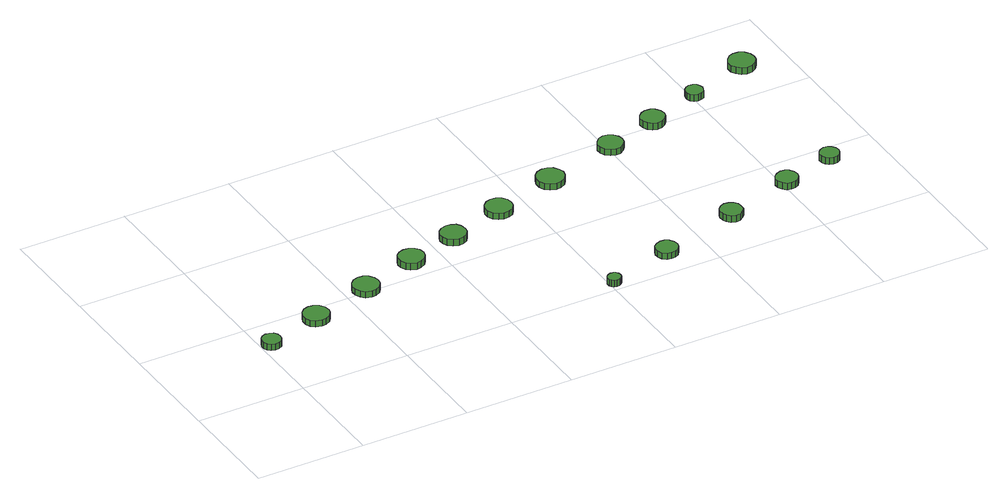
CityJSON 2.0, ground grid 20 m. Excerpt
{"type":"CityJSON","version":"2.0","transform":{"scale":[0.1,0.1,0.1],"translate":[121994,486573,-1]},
"CityObjects":{
"tree1":{"type":"SolitaryVegetationObject","attributes":{"function":"something"},"geometry":[{"type":"MultiSurface","lod":"1","boundaries":[[[0,1,2,3,4,5,6,7,8,9,10,11,12,13,14]],[[15,16,17,18,19,20,21,22,23,24,25,26,27,28,29]],[[0,29,28,1]],[[1,28,27,2]],[[2,27,26,3]],[[3,26,25,4]],[[4,25,24,5]],[[5,24,23,6]],[[6,23,22,7]],[[7,22,21,8]],[[8,21,20,9]],[[9,20,19,10]],[[10,19,18,11]],[[11,18,17,12]],[[12,17,16,13]],[[13,16,15,14]],[[14,15,29,0]]]}]},
"tree2":{"type":"SolitaryVegetationObject","attributes":{"function":"something"},"geometry":[{"type":"MultiSurface","lod":"1","boundaries":[[[30,31,32,33,34,35,36,37,38,39,40,41,42,43,44]],[[45,46,47,48,49,50,51,52,53,54,55,56,57,58,59]],[[30,59,58,31]],[[31,58,57,32]],[[32,57,56,33]],[[33,56,55,34]],[[34,55,54,35]],[[35,54,53,36]],[[36,53,52,37]],[[37,52,51,38]],[[38,51,50,39]],[[39,50,49,40]],[[40,49,48,41]],[[41,48,47,42]],[[42,47,46,43]],[[43,46,45,44]],[[44,45,59,30]]]}]},
"tree3":{"type":"SolitaryVegetationObject","attributes":{"function":"something"},"geometry":[{"type":"MultiSurface","lod":"1","boundaries":[[[60,61,62,63,64,65,66,67,68,69,70,71,72,73,74]],[[75,76,77,78,79,80,81,82,83,84,85,86,87,88,89]],[[60,89,88,61]],[[61,88,87,62]],[[62,87,86,63]],[[63,86,85,64]],[[64,85,84,65]],[[65,84,83,66]],[[66,83,82,67]],[[67,82,81,68]],[[68,81,80,69]],[[69,80,79,70]],[[70,79,78,71]],[[71,78,77,72]],[[72,77,76,73]],[[73,76,75,74]],[[74,75,89,60]]]}]},
"tree4":{"type":"SolitaryVegetationObject","attributes":{"function":"something"},"geometry":[{"type":"MultiSurface","lod":"1","boundaries":[[[90,91,92,93,94,95,96,97,98,99,100,101,102,103,104]],[[105,106,107,108,109,110,111,112,113,114,115,116,117,118,119]],[[90,119,118,91]],[[91,118,117,92]],[[92,117,116,93]],[[93,116,115,94]],[[94,115,114,95]],[[95,114,113,96]],[[96,113,112,97]],[[97,112,111,98]],[[98,111,110,99]],[[99,110,109,100]],[[100,109,108,101]],[[101,108,107,102]],[[102,107,106,103]],[[103,106,105,104]],[[104,105,119,90]]]}]},
"tree5":{"type":"SolitaryVegetationObject","attributes":{"function":"something"},"geometry":[{"type":"MultiSurface","lod":"1","boundaries":[[[120,121,122,123,124,125,126,127,128,129,130,131,132,133,134]],[[135,136,137,138,139,140,141,142,143,144,145,146,147,148,149]],[[120,149,148,121]],[[121,148,147,122]],[[122,147,146,123]],[[123,146,145,124]],[[124,145,144,125]],[[125,144,143,126]],[[126,143,142,127]],[[127,142,141,128]],[[128,141,140,129]],[[129,140,139,130]],[[130,139,138,131]],[[131,138,137,132]],[[132,137,136,133]],[[133,136,135,134]],[[134,135,149,120]]]}]},
"tree6":{"type":"SolitaryVegetationObject","attributes":{"function":"something"},"geometry":[{"type":"MultiSurface","lod":"1","boundaries":[[[150,151,152,153,154,155,156,157,158,159,160,161,162,163,164]],[[165,166,167,168,169,170,171,172,173,174,175,176,177,178,179]],[[150,179,178,151]],[[151,178,177,152]],[[152,177,176,153]],[[153,176,175,154]],[[154,175,174,155]],[[155,174,173,156]],[[156,173,172,157]],[[157,172,171,158]],[[158,171,170,159]],[[159,170,169,160]],[[160,169,168,161]],[[161,168,167,162]],[[162,167,166,163]],[[163,166,165,164]],[[164,165,179,150]]]}]},
"tree7":{"type":"SolitaryVegetationObject","attributes":{"function":"something"},"geometry":[{"type":"MultiSurface","lod":"1","boundaries":[[[180,181,182,183,184,185,186,187,188,189,190,191,192,193,194]],[[195,196,197,198,199,200,201,202,203,204,205,206,207,208,209]],[[180,209,208,181]],[[181,208,207,182]],[[182,207,206,183]],[[183,206,205,184]],[[184,205,204,185]],[[185,204,203,186]],[[186,203,202,187]],[[187,202,201,188]],[[188,201,200,189]],[[189,200,199,190]],[[190,199,198,191]],[[191,198,197,192]],[[192,197,196,193]],[[193,196,195,194]],[[194,195,209,180]]]}]},
"tree8":{"type":"SolitaryVegetationObject","attributes":{"function":"something"},"geometry":[{"type":"MultiSurface","lod":"1","boundaries":[[[210,211,212,213,214,215,216,217,218,219,220,221,222,223,224]],[[225,226,227,228,229,230,231,232,233,234,235,236,237,238,239]],[[210,239,238,211]],[[211,238,237,212]],[[212,237,236,213]],[[213,236,235,214]],[[214,235,234,215]],[[215,234,233,216]],[[216,233,232,217]],[[217,232,231,218]],[[218,231,230,219]],[[219,230,229,220]],[[220,229,228,221]],[[221,228,227,222]],[[222,227,226,223]],[[223,226,225,224]],[[224,225,239,210]]]}]},
"tree9":{"type":"SolitaryVegetationObject","attributes":{"function":"something"},"geometry":[{"type":"MultiSurface","lod":"1","boundaries":[[[240,241,242,243,244,245,246,247,248,249,250,251,252,253,254]],[[255,256,257,258,259,260,261,262,263,264,265,266,267,268,269]],[[240,269,268,241]],[[241,268,267,242]],[[242,267,266,243]],[[243,266,265,244]],[[244,265,264,245]],[[245,264,263,246]],[[246,263,262,247]],[[247,262,261,248]],[[248,261,260,249]],[[249,260,259,250]],[[250,259,258,251]],[[251,258,257,252]],[[252,257,256,253]],[[253,256,255,254]],[[254,255,269,240]]]}]},
"tree10":{"type":"SolitaryVegetationObject","attributes":{"function":"something"},"geometry":[{"type":"MultiSurface","lod":"1","boundaries":[[[270,271,272,273,274,275,276,277,278,279,280,281,282,283,284]],[[285,286,287,288,289,290,291,292,293,294,295,296,297,298,299]],[[270,299,298,271]],[[271,298,297,272]],[[272,297,296,273]],[[273,296,295,274]],[[274,295,294,275]],[[275,294,293,276]],[[276,293,292,277]],[[277,292,291,278]],[[278,291,290,279]],[[279,290,289,280]],[[280,289,288,281]],[[281,288,287,282]],[[282,287,286,283]],[[283,286,285,284]],[[284,285,299,270]]]}]},
"tree11":{"type":"SolitaryVegetationObject","attributes":{"function":"something"},"geometry":[{"type":"MultiSurface","lod":"1","boundaries":[[[300,301,302,303,304,305,306,307,308,309,310,311,312,313,314]],[[315,316,317,318,319,320,321,322,323,324,325,326,327,328,329]],[[300,329,328,301]],[[301,328,327,302]],[[302,327,326,303]],[[303,326,325,304]],[[304,325,324,305]],[[305,324,323,306]],[[306,323,322,307]],[[307,322,321,308]],[[308,321,320,309]],[[309,320,319,310]],[[310,319,318,311]],[[311,318,317,312]],[[312,317,316,313]],[[313,316,315,314]],[[314,315,329,300]]]}]},
"tree12":{"type":"SolitaryVegetationObject","attributes":{"function":"something"},"geometry":[{"type":"MultiSurface","lod":"1","boundaries":[[[330,331,332,333,334,335,336,337,338,339,340,341,342,343,344]],[[345,346,347,348,349,350,351,352,353,354,355,356,357,358,359]],[[330,359,358,331]],[[331,358,357,332]],[[332,357,356,333]],[[333,356,355,334]],[[334,355,354,335]],[[335,354,353,336]],[[336,353,352,337]],[[337,352,351,338]],[[338,351,350,339]],[[339,350,349,340]],[[340,349,348,341]],[[341,348,347,342]],[[342,347,346,343]],[[343,346,345,344]],[[344,345,359,330]]]}]},
"tree13":{"type":"SolitaryVegetationObject","attributes":{"function":"something"},"geometry":[{"type":"MultiSurface","lod":"1","boundaries":[[[360,361,362,363,364,365,366,367,368,369,370,371,372,373,374]],[[375,376,377,378,379,380,381,382,383,384,385,386,387,388,389]],[[360,389,388,361]],[[361,388,387,362]],[[362,387,386,363]],[[363,386,385,364]],[[364,385,384,365]],[[365,384,383,366]],[[366,383,382,367]],[[367,382,381,368]],[[368,381,380,369]],[[369,380,379,370]],[[370,379,378,371]],[[371,378,377,372]],[[372,377,376,373]],[[373,376,375,374]],[[374,375,389,360]]]}]},
"tree14":{"type":"SolitaryVegetationObject","attributes":{"function":"something"},"geometry":[{"type":"MultiSurface","lod":"1","boundaries":[[[390,391,392,393,394,395,396,397,398,399,400,401,402,403,404]],[[405,406,407,408,409,410,411,412,413,414,415,416,417,418,419]],[[390,419,418,391]],[[391,418,417,392]],[[392,417,416,393]],[[393,416,415,394]],[[394,415,414,395]],[[395,414,413,396]],[[396,413,412,397]],[[397,412,411,398]],[[398,411,410,399]],[[399,410,409,400]],[[400,409,408,401]],[[401,408,407,402]],[[402,407,406,403]],[[403,406,405,404]],[[404,405,419,390]]]}]},
"tree15":{"type":"SolitaryVegetationObject","attributes":{"function":"something"},"geometry":[{"type":"MultiSurface","lod":"1","boundaries":[[[420,421,422,423,424,425,426,427,428,429,430,431,432,433,434]],[[435,436,437,438,439,440,441,442,443,444,445,446,447,448,449]],[[420,449,448,421]],[[421,448,447,422]],[[422,447,446,423]],[[423,446,445,424]],[[424,445,444,425]],[[425,444,443,426]],[[426,443,442,427]],[[427,442,441,428]],[[428,441,440,429]],[[429,440,439,430]],[[430,439,438,431]],[[431,438,437,432]],[[432,437,436,433]],[[433,436,435,434]],[[434,435,449,420]]]}]},
"tree16":{"type":"SolitaryVegetationObject","attributes":{"function":"something"},"geometry":[{"type":"MultiSurface","lod":"1","boundaries":[[[450,451,452,453,454,455,456,457,458,459,460,461,462,463,464]],[[465,466,467,468,469,470,471,472,473,474,475,476,477,478,479]],[[450,479,478,451]],[[451,478,477,452]],[[452,477,476,453]],[[453,476,475,454]],[[454,475,474,455]],[[455,474,473,456]],[[456,473,472,457]],[[457,472,471,458]],[[458,471,470,459]],[[459,470,469,460]],[[460,469,468,461]],[[461,468,467,462]],[[462,467,466,463]],[[463,466,465,464]],[[464,465,479,450]]]}]}
},
"vertices":[
[37,141,17],[36,148,17],[32,154,17],[25,157,17],[18,158,17],[11,156,17],[6,151,17],[3,144,17],[3,137,17],[6,130,17],[11,126,17],[18,123,17],[25,124,17],[32,128,17],[36,134,17],[36,134,5],[32,128,5],[25,124,5],[18,123,5],[11,126,5],[6,130,5],[3,137,5],[3,144,5],[6,151,5],[11,156,5],[18,158,5],[25,157,5],[32,154,5],[36,148,5],[37,141,5],
[147,171,17],[145,181,17],[139,189,17],[130,194,17],[121,195,17],[111,192,17],[104,185,17],[100,176,17],[100,166,17],[104,157,17],[111,151,17],[121,148,17],[130,149,17],[139,154,17],[145,162,17],[145,162,5],[139,154,5],[130,149,5],[121,148,5],[111,151,5],[104,157,5],[100,166,5],[100,176,5],[104,185,5],[111,192,5],[121,195,5],[130,194,5],[139,189,5],[145,181,5],[147,171,5],
[263,207,17],[261,217,17],[255,225,17],[246,230,17],[237,231,17],[227,228,17],[220,221,17],[216,212,17],[216,202,17],[220,193,17],[227,186,17],[237,183,17],[246,184,17],[255,189,17],[261,197,17],[261,197,5],[255,189,5],[246,184,5],[237,183,5],[227,186,5],[220,193,5],[216,202,5],[216,212,5],[220,221,5],[227,228,5],[237,231,5],[246,230,5],[255,225,5],[261,217,5],[263,207,5],
[370,242,18],[368,252,18],[362,259,18],[353,264,18],[344,265,18],[334,262,18],[327,256,18],[323,247,18],[323,237,18],[327,228,18],[334,222,18],[344,219,18],[353,220,18],[362,225,18],[368,233,18],[368,233,5],[362,225,5],[353,220,5],[344,219,5],[334,222,5],[327,228,5],[323,237,5],[323,247,5],[327,256,5],[334,262,5],[344,265,5],[353,264,5],[362,259,5],[368,252,5],[370,242,5],
[466,270,18],[464,280,18],[459,288,18],[450,292,18],[441,293,18],[431,290,18],[424,284,18],[420,275,18],[420,266,18],[424,257,18],[431,250,18],[441,247,18],[450,248,18],[459,253,18],[464,261,18],[464,261,5],[459,253,5],[450,248,5],[441,247,5],[431,250,5],[424,257,5],[420,266,5],[420,275,5],[424,284,5],[431,290,5],[441,293,5],[450,292,5],[459,288,5],[464,280,5],[466,270,5],
[621,20,18],[620,25,18],[617,29,18],[613,31,18],[608,32,18],[603,30,18],[599,27,18],[597,23,18],[597,17,18],[599,13,18],[603,10,18],[608,8,18],[613,9,18],[617,11,18],[620,15,18],[620,15,5],[617,11,5],[613,9,5],[608,8,5],[603,10,5],[599,13,5],[597,17,5],[597,23,5],[599,27,5],[603,30,5],[608,32,5],[613,31,5],[617,29,5],[620,25,5],[621,20,5],
[573,303,17],[571,313,17],[565,321,17],[556,326,17],[546,327,17],[537,324,17],[529,317,17],[525,308,17],[525,298,17],[529,289,17],[537,282,17],[546,279,17],[556,280,17],[565,285,17],[571,293,17],[571,293,5],[565,285,5],[556,280,5],[546,279,5],[537,282,5],[529,289,5],[525,298,5],[525,308,5],[529,317,5],[537,324,5],[546,327,5],[556,326,5],[565,321,5],[571,313,5],[573,303,5],
[750,55,18],[748,63,18],[743,70,18],[736,74,18],[728,75,18],[720,72,18],[713,67,18],[710,59,18],[710,51,18],[713,43,18],[720,37,18],[728,35,18],[736,36,18],[743,40,18],[748,47,18],[748,47,6],[743,40,6],[736,36,6],[728,35,6],[720,37,6],[713,43,6],[710,51,6],[710,59,6],[713,67,6],[720,72,6],[728,75,6],[736,74,6],[743,70,6],[748,63,6],[750,55,6],
[694,339,17],[691,349,17],[685,358,17],[676,363,17],[666,364,17],[656,361,17],[648,354,17],[644,344,17],[644,334,17],[648,324,17],[656,317,17],[666,314,17],[676,315,17],[685,320,17],[691,329,17],[691,329,5],[685,320,5],[676,315,5],[666,314,5],[656,317,5],[648,324,5],[644,334,5],[644,344,5],[648,354,5],[656,361,5],[666,364,5],[676,363,5],[685,358,5],[691,349,5],[694,339,5],
[899,101,18],[898,109,18],[893,116,18],[885,120,18],[877,121,18],[869,118,18],[863,112,18],[860,105,18],[860,96,18],[863,89,18],[869,83,18],[877,80,18],[885,81,18],[893,86,18],[898,92,18],[898,92,5],[893,86,5],[885,81,5],[877,80,5],[869,83,5],[863,89,5],[860,96,5],[860,105,5],[863,112,5],[869,118,5],[877,121,5],[885,120,5],[893,116,5],[898,109,5],[899,101,5],
[829,378,17],[827,387,17],[821,395,17],[813,400,17],[804,401,17],[795,398,17],[788,391,17],[784,383,17],[784,373,17],[788,365,17],[795,358,17],[804,355,17],[813,356,17],[821,361,17],[827,369,17],[827,369,5],[821,361,5],[813,356,5],[804,355,5],[795,358,5],[788,365,5],[784,373,5],[784,383,5],[788,391,5],[795,398,5],[804,401,5],[813,400,5],[821,395,5],[827,387,5],[829,378,5],
[926,407,20],[924,416,20],[918,424,20],[911,428,20],[901,429,20],[893,426,20],[886,420,20],[882,412,20],[882,403,20],[886,395,20],[893,388,20],[901,386,20],[911,387,20],[918,391,20],[924,399,20],[924,399,7],[918,391,7],[911,387,7],[901,386,7],[893,388,7],[886,395,7],[882,403,7],[882,412,7],[886,420,7],[893,426,7],[901,429,7],[911,428,7],[918,424,7],[924,416,7],[926,407,7],
[1029,140,18],[1027,148,18],[1022,155,18],[1015,159,18],[1007,160,18],[999,157,18],[993,152,18],[989,144,18],[989,136,18],[993,128,18],[999,122,18],[1007,120,18],[1015,121,18],[1022,125,18],[1027,132,18],[1027,132,5],[1022,125,5],[1015,121,5],[1007,120,5],[999,122,5],[993,128,5],[989,136,5],[989,144,5],[993,152,5],[999,157,5],[1007,160,5],[1015,159,5],[1022,155,5],[1027,148,5],[1029,140,5],
[1018,439,23],[1016,445,23],[1013,451,23],[1007,454,23],[1000,455,23],[994,453,23],[989,448,23],[987,442,23],[987,436,23],[989,430,23],[994,425,23],[1000,423,23],[1007,424,23],[1013,427,23],[1016,433,23],[1016,433,10],[1013,427,10],[1007,424,10],[1000,423,10],[994,425,10],[989,430,10],[987,436,10],[987,442,10],[989,448,10],[994,453,10],[1000,455,10],[1007,454,10],[1013,451,10],[1016,445,10],[1018,439,10],
[1125,169,18],[1123,176,18],[1119,182,18],[1113,186,18],[1105,187,18],[1098,184,18],[1093,179,18],[1090,173,18],[1090,165,18],[1093,159,18],[1098,154,18],[1105,152,18],[1113,152,18],[1119,156,18],[1123,162,18],[1123,162,5],[1119,156,5],[1113,152,5],[1105,152,5],[1098,154,5],[1093,159,5],[1090,165,5],[1090,173,5],[1093,179,5],[1098,184,5],[1105,187,5],[1113,186,5],[1119,182,5],[1123,176,5],[1125,169,5],
[1136,473,27],[1134,483,27],[1128,491,27],[1119,496,27],[1109,497,27],[1100,494,27],[1093,487,27],[1088,478,27],[1088,468,27],[1093,459,27],[1100,452,27],[1109,449,27],[1119,450,27],[1128,455,27],[1134,463,27],[1134,463,14],[1128,455,14],[1119,450,14],[1109,449,14],[1100,452,14],[1093,459,14],[1088,468,14],[1088,478,14],[1093,487,14],[1100,494,14],[1109,497,14],[1119,496,14],[1128,491,14],[1134,483,14],[1136,473,14]
]}
